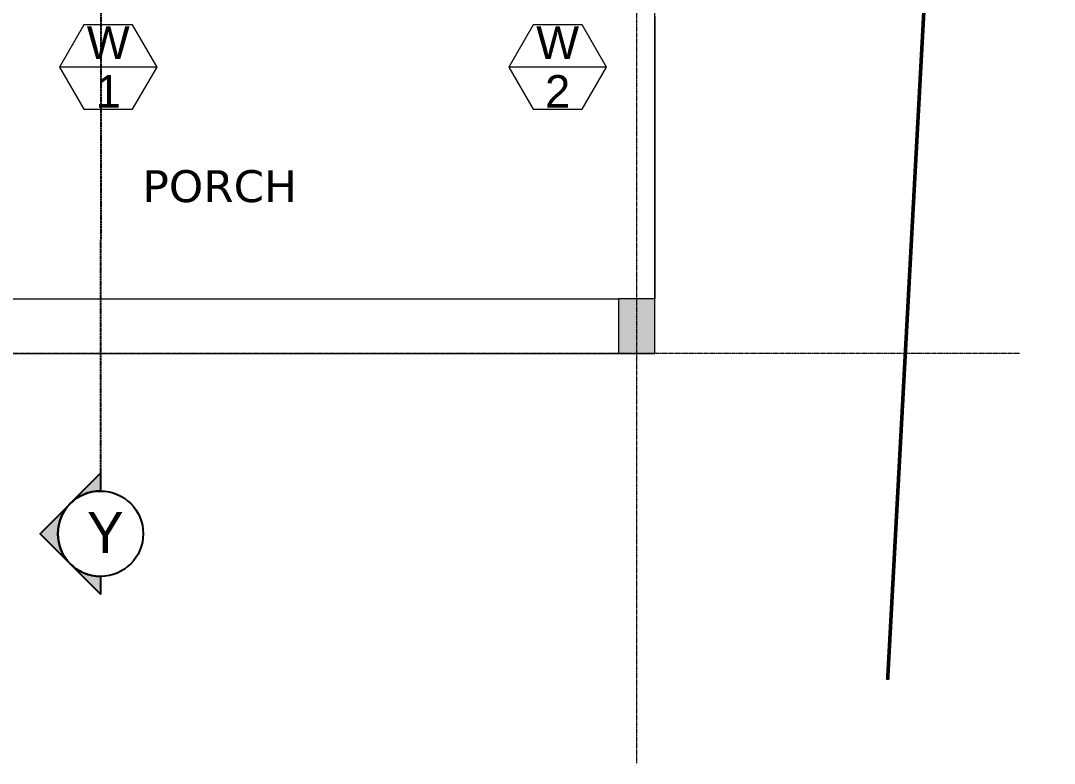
# Model space of a CAD drawing. Header units: millimetres. Extents: x 1634676 to 2568129, y -408635 to -190573.
# Drawn here: x 2382179 to 2387853, y -309844 to -305766 of the extents above; entities that cross this region are included whole.
import ezdxf
from ezdxf.enums import TextEntityAlignment as Align

# ---------------------------------------------------------------- set-up
doc = ezdxf.new("R2010")
doc.units = ezdxf.units.MM
doc.header["$MEASUREMENT"] = 0
doc.linetypes.add('PHANTOM', pattern=[2.5, 1.25, -0.25, 0.25, -0.25, 0.25, -0.25])
doc.linetypes.add('PHANTOM2', pattern=[1.25, 0.625, -0.125, 0.125, -0.125, 0.125, -0.125])
doc.layers.get('0').update_dxf_attribs({"lineweight": 15})
for name, color, linetype, lineweight in [('.15', 7, 'Continuous', 15), ('.2', 2, 'Continuous', 20), ('door window tag', 1, 'Continuous', 9), ('ST-ANNOT_A', 74, 'Continuous', 20), ('ST-DIM_E', 250, 'Continuous', 13), ('ST-GRID_E', 250, 'PHANTOM', 15), ('ST-HATCH_E', 250, 'Continuous', 9), ('text 3', 3, 'Continuous', 0)]:
    doc.layers.add(name, color=color, linetype=linetype, lineweight=lineweight)
doc.layers.add('3', color=3, linetype='Continuous')
doc.layers.add('Layer3', color=3, linetype='Continuous')
doc.styles.add('ARIAL', font='arial.ttf')
doc.styles.add('ST_TEXT', font='romans.shx', dxfattribs={"width": 0.75})
doc.styles.get("Standard").update_dxf_attribs({"font": 'GOTHIC.TTF'})
doc.styles.add('VERDANA', font='verdana.ttf')

# ---------------------------------------------------------------- blocks, each defined once
blk = doc.blocks.new('DFGDGDG')
blk.add_wipeout([(1492594.2, -120456), (1492594.2, -120256), (1492294.2, -120256), (1492294.2, -120456)]).dxf.layer = 'ST-HATCH_E'
at = {"layer": 'ST-HATCH_E'}
blk.add_hatch(color=256, dxfattribs=at).paths.add_polyline_path([(1492294.2, -120256), (1492594.2, -120256), (1492594.2, -120456), (1492294.2, -120456)])
at = {"layer": '.15', "color": 6}
blk.add_lwpolyline([(1492294.2, -120456), (1492294.2, -120256), (1492594.2, -120256), (1492594.2, -120456)], close=True, dxfattribs=at)
blk = doc.blocks.new('2459551433472')
at = {"layer": '.2', "rotation": 90}
blk.add_blockref('DFGDGDG', (-120160.9, -1502421.9), dxfattribs=at)
blk = doc.blocks.new('SDFDSFFFF')
at = {"layer": '3'}
h = blk.add_hatch(color=256, dxfattribs=at)
edge = h.paths.add_edge_path()
edge.add_line((2382617, -308817.4), (2382617, -308914.5))
edge.add_line((2382617, -308914.5), (2382285.6, -308583.1))
edge.add_line((2382285.6, -308583.1), (2382617, -308251.6))
edge.add_line((2382617, -308251.6), (2382617, -308348.7))
edge.add_arc((2382617, -308583.1), 234.4, 90, 270)
at = {"layer": '3', "linetype": 'PHANTOM2', "ltscale": 10}
blk.add_line((2382625.6, -295157), (2382617, -308348.7), dxfattribs=at)
at = {"layer": '3'}
blk.add_lwpolyline([(2382617, -308817.4), (2382617, -308914.5), (2382285.6, -308583.1), (2382617, -308251.6), (2382617, -308348.7, 1)], format="xyb", close=True, dxfattribs=at)
blk.add_circle((2382617, -308583.1), 234.4, dxfattribs=at)
at = {"layer": 'Layer3'}
blk.add_text('Y', height=225, dxfattribs=at).set_placement((2382543.1, -308689.1))
blk = doc.blocks.new('*U1396')
at = {"layer": 'ST-GRID_E', "ltscale": 5}
blk.add_line((0, 0), (0, -44719), dxfattribs=at)
at = {"layer": 'ST-ANNOT_A', "color": 7, "style": 'ST_TEXT', "width": 0.75}
blk.add_attdef('A', text='', height=800, dxfattribs=at).set_placement((0, 1300), align=Align.MIDDLE_CENTER)
blk = doc.blocks.new('*U1393')
at = {"layer": 'ST-GRID_E', "ltscale": 5}
blk.add_line((22581, 0), (-2787, 0), dxfattribs=at)
at = {"layer": 'ST-ANNOT_A', "color": 7, "style": 'ST_TEXT', "width": 0.75}
blk.add_attdef('A', text='', height=800, dxfattribs=at).set_placement((-4074, 0), align=Align.MIDDLE_CENTER)
blk = doc.blocks.new('asdsadsadddd')
at = {"color": 6, "linetype": 'PHANTOM2', "ltscale": 10, "const_width": 20}
blk.add_lwpolyline([(2386937.8, -309386), (2387842.8, -292673.4)], dxfattribs=at)
at = {"layer": 'ST-DIM_E', "ltscale": 2, "xscale": 0.375, "yscale": 0.375, "zscale": 0.375}
for name, p in [('*U1396', (2385559.7, -293074.5)), ('*U1393', (2379194.4, -307592.9))]:
    blk.add_blockref(name, p, dxfattribs=at)

msp = doc.modelspace()

# ---------------------------------------------------------------- linework, layer by layer
at = {"layer": '.2', "color": 1, "linetype": 'Continuous', "ltscale": 3}
msp.add_line((2380724.1, -307592.9), (2384225.1, -307592.9), dxfattribs=at)
for points in [[(2385659.7, -305743.1), (2385659.7, -307292.9)], [(2380724.1, -307292.9), (2385459.7, -307292.9)]]:
    msp.add_lwpolyline(points, dxfattribs=at)

# ---------------------------------------------------------------- texts
at = {"layer": '.2', "ltscale": 1000, "insert": (2382847.4, -306676.1), "char_height": 175, "width": 1602.213, "attachment_point": 4, "style": 'VERDANA'}
msp.add_mtext('PORCH', dxfattribs=at)

# ---------------------------------------------------------------- next in the draw order: block references
at = {"layer": '.2', "color": 1, "linetype": 'Continuous', "ltscale": 3, "xscale": -1}
msp.add_blockref('2459551433472', (2385754.8, -297465.2), dxfattribs=at)

# ---------------------------------------------------------------- next in the draw order: linework, layer by layer
at = {"layer": '.2', "color": 1, "linetype": 'Continuous', "ltscale": 3}
msp.add_lwpolyline([(2380524.1, -307592.9), (2385659.7, -307592.9), (2385659.7, -305743.2), (2385659.7, -305743.2), (2385659.7, -295465.2), (2380524.1, -295465.2), (2380524.1, -307592.9)], dxfattribs=at)
at = {"layer": 'door window tag'}
for p, q in [((2382927.4, -306020.2), (2382391.7, -306020.2)), ((2385394.2, -306020.2), (2384858.5, -306020.2))]:
    msp.add_line(p, q, dxfattribs=at)
for points in [[(2382525.7, -306252.2), (2382793.5, -306252.2), (2382927.4, -306020.2), (2382793.5, -305788.2), (2382525.7, -305788.2), (2382391.7, -306020.2), (2382525.7, -306252.2)], [(2384992.4, -306252.2), (2385260.3, -306252.2), (2385394.2, -306020.2), (2385260.3, -305788.2), (2384992.4, -305788.2), (2384858.5, -306020.2), (2384992.4, -306252.2)]]:
    msp.add_lwpolyline(points, dxfattribs=at)

# ---------------------------------------------------------------- next in the draw order: block references
at = {"layer": '.2', "color": 1, "linetype": 'Continuous'}
for name in ['asdsadsadddd', 'SDFDSFFFF']:
    msp.add_blockref(name, (0, 0), dxfattribs=at)

# ---------------------------------------------------------------- next in the draw order: texts
at = {"layer": 'text 3', "char_height": 178.6, "width": 681.318, "attachment_point": 5, "style": 'ARIAL'}
for s, insert in [('W', (2382659.6, -305886.3)), ('W', (2385126.3, -305886.3)), ('1', (2382659.6, -306154.1)), ('2', (2385126.3, -306154.1))]:
    msp.add_mtext(s, dxfattribs=dict(at, insert=insert))

doc.saveas('drawing.dxf')
